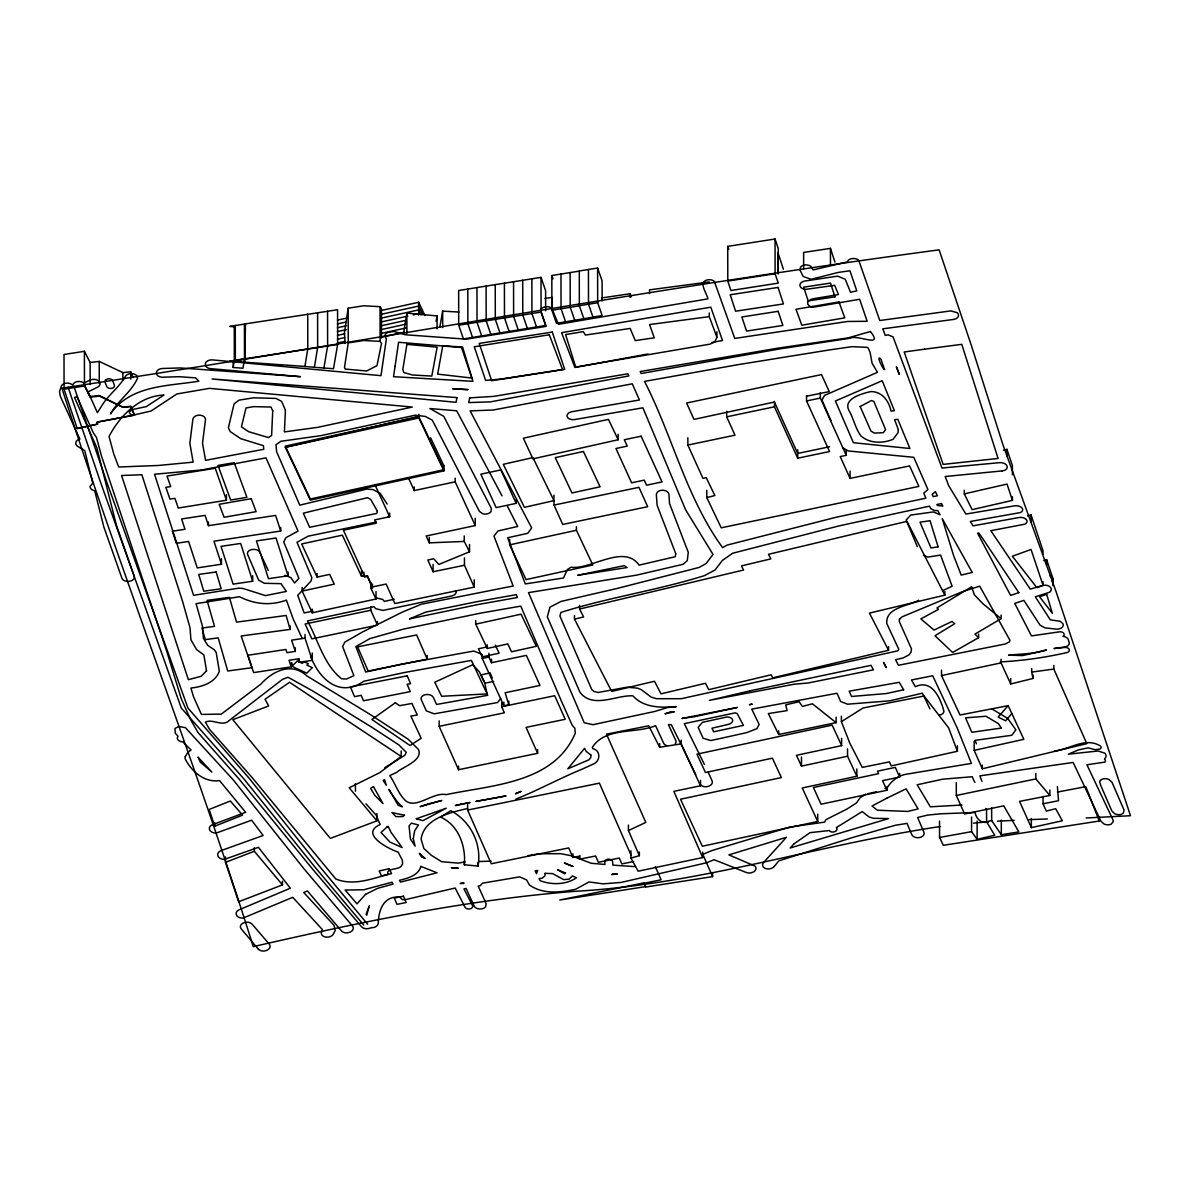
<?xml version="1.0" encoding="UTF-8"?>
<svg xmlns="http://www.w3.org/2000/svg" width="1190" height="1190" viewBox="0 0 1190 1190"><rect width="100%" height="100%" fill="white"/><g stroke="black" fill="none" stroke-linecap="round" stroke-linejoin="round"><path stroke-width="1.5" d="M464.368 864.818C465.989 846.283 458.7 825.072 440.583 817.114L450.757 810.658C470.704 821.383 481.89 843.71 478.068 866.023L464.368 864.818L464.353 861.158M381.514 338.005L381.469 308.775L380.056 306.693L363.709 305.771L348.179 308.195L344.446 332.635L345.115 343.493M348.179 308.195L348.239 342.899L344.505 367.338L345.159 369.064L366.594 370.983L376.992 365.642L381.529 343.479L380.116 341.396L380.056 306.693M244.426 324.245L244.486 358.949L242.998 368.216L233.21 367.502L233.195 362.028M244.917 362.162L245.438 323.873L337.573 309.742L337.633 344.46L333.512 368.721L314.413 367.323L317.656 347.421M233.21 367.502L234.341 360.54L234.281 325.822M235.337 360.198L235.129 361.507L229.789 361.12L337.633 344.46M235.07 326.744L235.129 361.507L304.893 366.446L307.793 348.878M403.633 332.932L406.876 313.089L437.087 315.93L437.117 328.782M323.918 368.007L327.622 345.948L327.562 311.245M439.824 327.042L442.68 311.14L458.879 312.048M436.09 321.345L437.087 315.93M388.297 517.025L389.204 514.006M355.349 783.66L355.498 791.201M716.93 337.276L714.729 342.051L709.88 344.163L575.737 367.115L565.607 334.568L583.293 331.638L585.45 335.059L630.179 328.44L635.267 340.608L654.262 337.811L649.576 324.558L709.27 316.629L716.93 337.276L716.93 331.787M774.348 866.424L778.706 860.905L851.891 837.73L895.252 825.295L907.033 823.376L911.733 834.517A6.322 4.299 0.5 0 0 919.483 837.582A6.322 4.299 0.5 0 0 923.931 832.331L917.639 817.515L927.62 815.076L941.409 813.767L975.086 812.517C976.142 818.75 981.973 824.596 988.414 821.665M500.722 698.575L497.584 702.531L434.186 713.836L426.332 710.861L421.349 699.884A6.322 4.269 1.7 0 1 425.529 694.618A6.322 4.269 1.7 0 1 433.428 697.563L436.552 704.465L487.766 695.302L471.389 660.405L404.228 672.558L363.738 681.26C339.76 698.054 319.545 679.401 310.724 656.597L310.545 656.27M1011.857 713.479L1005.669 720.798L998.157 717.079L1008.317 705.447M291.907 666.311L297.262 661.015L302.29 663.336L304.015 661.64L308.344 663.663L306.856 665.136L312.36 667.664L306.782 673.168L291.907 666.311L291.907 662.652M401.194 756.438L379.788 772.652L349.205 787.78L376.918 820.847L330.329 838.385L232.824 719.697L268.672 705.953L265.013 699.259L289.542 682.287L401.194 756.438L401.179 750.949M841.404 721.646L863.122 707.976L924.08 696.016L948.594 727.819L957.414 751.277L891.265 765.899L889.421 761.868L862.259 767.401L849.824 743.2L841.404 721.646L841.389 716.157M1001.117 618.666L974.937 634.106L978.611 637.676L952.655 652.447L934.983 635.743L954.678 623.739L951.985 621.448L934.031 630.075L920.852 618.889L938.538 609.31L936.932 607.941L971.68 586.73L974.387 594.866L983.223 604.014L1001.117 618.666L1001.117 615.022M630.938 858.079L639.357 855.67L628.439 830.575L645.813 822.394L606.469 734.171L648.729 725.796L659.677 747.246L681.156 743.869L700.523 785.787L673.852 791.35L702.71 857.544L638.152 871.199L630.938 858.079L630.923 850.761M384.772 767.699L404.838 755.293L406.266 752.348L398.843 744.895L371.89 727.283L312.33 690.75L288.01 677.244L282.432 679.401L229.105 720.575C222.351 727.254 213.084 718.433 205.364 722.122L209.485 729.277L252.057 777.472L335.833 879.023C353.252 886.059 371.042 879.038 387.999 874.471C385.501 867.689 398.561 870.158 401.134 866.216L402.607 863.925L402.369 860.251L398.129 852.114C389.175 849.154 359.008 834.071 380.131 824.521L376.159 815.18L365.97 803.815M865.621 794.191L859.983 797.88L856.428 802.997L846.774 809.155L825.979 819.627L824.521 822.141L789.625 827.095L711.918 850.553L702.457 854.539M469.514 544.485L469.529 551.788L438.812 564.447L433.725 558.779L427.85 559.999L433.086 571.75L464.457 565.25L474.23 587.116L394.872 603.553L386.17 584.052L372.425 586.893L367.398 575.633L364.512 576.228L343.404 530.205L376.174 523.228L374.657 519.926L389.666 516.728L389.666 513.083M918.62 600.236C908.312 606.216 885.628 607.287 886.758 623.441L898.807 649.338L897.959 650.796L681.305 698.709L656.463 698.694L651.183 697.117L641.142 689.56L637.468 688.132L626.952 687.21L598.198 692.461L594.107 691.539L591.728 689.486L559.895 616.004L560.951 612.419C607.703 597.559 657.401 590.359 704.48 575.633L715.13 569.951L722.345 560.46L732.653 553.246L839.143 525.876L929.539 506.152L930.699 508.666L934.76 510.584L937.72 510.54L940.085 514.794L933.406 511.923L910.662 515.077L906.155 520.06L917.326 546.612M942.569 590.656L952.134 586.254L940.576 555.076L927.932 557.098L923.425 555.313M214.736 826.202L242.552 815.135L230.354 801.019L209.128 809.453L214.736 826.202L214.721 822.721M884.943 788.539L887.264 787.616C891.459 780.923 898.034 775.731 905.902 774.288L971.412 763.4L957.177 727.938L932.722 675.771L911.481 679.966L915.363 686.689C931.755 679.029 940.055 697.459 943.64 710.207A6.322 3.987 1 0 1 939.297 715.116M282.461 881.24L282.461 884.899L238.669 901.752L225.505 862.348L254.333 851.252L254.333 847.607M1027.595 516.014L1031.001 514.794L1043.005 550.702L1043.02 554.347M1043.065 585.406L1036.862 587.637L1012.348 556.221L1031.061 549.497L1043.065 585.406L1043.065 581.746M1043.764 560.594L1046.59 559.583L1052.867 578.37L1052.882 585.673M1052.287 582.237L1052.867 578.37M846.224 449.85L846.239 455.324L840.214 456.588L850.062 478.395L909.606 465.915L918.873 486.398L721.229 527.824L706.786 497.584L714.863 495.531L706.22 477.666L702.933 478.35L687.865 445.06L687.85 437.756M1001.058 659.23L1001.058 662.889L1010.697 683.967L1032.98 678.464L1032.965 674.804M515.954 799.085C538.52 790.056 560.059 778.141 582.713 768.904L594.167 763.683C600.474 760.484 600.697 750.444 592.798 748.614L592.322 747.424C605.323 726.822 635.743 734.037 655.571 725.647L663.663 743.259A6.337 4.001 -2.7 0 0 666.683 745.58M574.487 615.468L574.487 619.127L583.621 616.941L579.545 609.042L579.545 605.383M974.164 741.236L974.179 750.369L982.3 768.785L1086.797 743.661L1053.834 669.063L1053.834 665.418M579.545 609.042L743.572 570.025L741.444 565.89L770.837 558.884L768.472 554.302L906.929 521.354L944.86 595.134L869.444 613.088L888.558 650.276L772.697 677.839L771.135 674.804L708.749 689.65L705.491 683.283L661 693.844L654.515 681.245L611.66 691.435L574.487 619.127M986.555 808.977L986.584 821.769L991.672 820.564L1001.326 834.696L1018.848 831.914L1003.735 805.838L964.614 813.975L956.314 795.47L956.284 782.678M971.561 817.024L971.59 831.632L977.139 839.352L994.706 835.216L986.584 821.769M443.915 465.349L443.93 470.853L310.337 500.127L285.303 447.291L418.85 416.292M1003.393 450.192L1006.948 449.374L1012.407 465.677L1012.422 474.81M964.287 493.895L1007.008 484.077L1012.467 500.38L972.111 509.647L964.287 493.895L964.287 490.25M553.945 500.633L524.388 507.342L503.311 464.308L532.897 457.6L553.945 500.633L553.945 495.159M618.175 439.735L532.897 458.864L523.362 438.203L608.432 419.371L618.175 439.735L618.16 434.246M487.29 646.854L478.395 648.833L482.262 656.895L499.146 653.191L495.323 645.099M482.248 654.812L482.262 658.472L488.852 656.999L488.852 653.355M974.179 750.369L1023.831 739.302L1008.183 705.67L960.018 714.997L941.528 675.563L941.528 670.089M867.421 793.789L876.42 791.796M1049.863 789.996L1049.863 795.47L1019.533 801.391L1031.358 827.63L1062.313 820.773L1055.679 808.694L1046.278 811.119L1043.05 803.771L1043.035 796.467M337.439 320.11L346.454 318.132M380.755 310.59L418.657 302.275L424.919 315.499M337.439 323.933L346.469 321.94M380.755 314.413L418.657 306.098L422.569 314.353M337.454 327.741L346.469 325.762M380.77 318.236L418.672 309.906L421.022 314.874M337.454 331.564L346.483 329.585M380.77 322.044L407.843 316.109M413.257 314.919L418.672 313.729M337.469 335.387L344.683 333.795M380.77 325.867L406.043 320.318M337.469 339.195L344.683 337.618M380.785 329.69L406.058 324.141M337.469 343.017L344.698 341.426M380.785 333.498L406.058 327.949M380.8 337.32L404.258 332.174M285.303 447.291L418.85 417.958L443.93 470.853M302.111 587.429L302.126 591.073L334.241 584.141L329.69 574.383L317.105 577.105L301.665 543.949L342.348 535.173L361.537 576.317L363.932 575.796L363.917 572.137M394.232 599.225L384.34 601.411L382.689 599.462L375.519 597.678M475.732 624.17L521.071 614.174L536.318 646.289L511.522 651.778L507.803 643.924L487.29 648.476L475.732 624.17L475.717 620.511M509.647 544.856L576.421 530.264L592.828 564.997L526.054 579.604L509.647 544.856L509.632 539.382M302.126 591.073L312.256 612.79L376.04 599.001L376.025 591.698M467.566 808.471C450.073 812.651 423.967 818.333 421.111 839.158L423.878 848.53L431.345 855.342L441.594 861.694L458.254 863.122L464.903 861.977M376.427 522.023L308.18 536.184L297.009 542.298L311.825 577.641L311.096 580.928L297.753 595.342L304.164 612.954L312.925 611.125M841.642 745.624L796.467 755.323L801.48 766.122L847.548 756.23L856.845 776.252L802.239 787.973L817.738 821.457L702.308 846.239L680.516 799.234L781.384 777.576L772.384 758.179L705.462 772.533L696.953 754.148L832.167 725.127L841.642 745.624L841.627 738.321M408.378 477.785L414.254 490.563L455.175 481.831L475.256 525.563L426.198 536.006L429.337 542.848L464.249 541.435L469.529 551.788M941.528 675.563L1001.058 662.889M77.201 428.46L97.55 424.146L97.178 422.093L134.47 415.072L130.766 406.34L122.927 407.144L99.291 396.136L90.187 397.222L84.46 386.006L84.401 351.303L64.007 354.486L64.067 389.19L77.201 428.46L97.55 424.131L97.178 422.138L134.47 415.072L130.766 406.519L122.927 407.292L99.291 395.526L90.187 396.493L84.445 384.935M516.163 503.355L496.141 507.609L480.834 474.185L500.856 469.931L516.163 503.355L516.163 499.696M501.689 703.067L501.689 706.726L554.689 695.719L565.235 719.281L526.054 727.402L537.642 753.285L458.552 769.707L439.14 726.346L439.14 720.872M899.7 777.025L882.534 780.67L886.907 790.249L821.055 804.202L813.41 787.497L878.622 773.664L877.476 771.165L895.282 767.401L899.7 777.025L899.685 773.381M806.537 396.196L829.266 391.614L821.516 374.582L686.585 403.023L694.008 419.386L774.437 402.027L797.702 453.435L829.534 446.771M726.688 411.338L726.688 416.827L774.452 406.802L797.716 458.195L829.549 451.531L806.552 400.956L806.537 395.482M806.552 400.956L820.341 398.07L846.239 455.324M687.865 445.06L734.989 435.183L726.688 416.827M554.005 505.081L638.956 487.335L647.687 506.702L562.736 524.448L554.005 505.081L554.005 501.436M377.483 625.137L370.789 610.262L305.116 623.991L311.839 638.866L377.483 625.137L377.468 621.478M488.852 656.999L491.5 662.711L526.367 655.378L539.977 685.425L505.125 692.759L508.814 704.792L503.861 705.819L482.262 658.472M370.849 582.624L370.849 588.098L372.44 587.771L372.425 584.111M439.14 726.346L504.396 712.81L501.689 706.726M956.314 795.47L1035.836 778.929L1049.863 795.47M836.109 722.657L812.413 703.796L802.372 706.429L799.144 701.698L785.698 704.867L787.111 710.594L768.323 713.598L778.721 734.528L836.109 722.657L836.109 717.168M467.625 804.589L467.625 810.063L599.403 783.154L630.938 855.03M427.195 659.141L368.171 671.086L357.625 646.884L416.649 634.939L427.195 659.141L427.195 655.482M467.625 810.063L491.277 863.747L568.716 847.92L572.911 857.44L578.623 856.279L579.872 859.165L595.595 855.967L598.347 862.289L619.276 858.064L621.805 863.91L633.764 861.515M1000.255 661.893C1022.522 660.762 1044.374 657.668 1066.493 652.67A3.942 2.663 2.9 0 0 1069.215 649.457A3.942 2.663 2.9 0 0 1064.351 647.494L1053.983 648.535L1063.399 647.196A6.322 4.269 2.6 0 0 1068.709 641.187L1068.322 639.551A6.322 4.284 1.9 0 0 1063.012 636.338L1063.637 635.847A3.942 2.678 2 0 0 1063.31 632.887A3.942 2.678 2 0 0 1059.145 631.875L1031.462 635.906L1014.758 603.419L1023.891 600.385L1040.134 625.271L1044.939 627.814L1056.021 629.108A6.322 4.284 1.4 0 0 1063.131 623.962L1060.29 621.299L1050.309 619.841L1035.315 596.8L1049.55 592.233A6.322 4.18 0.2 0 0 1050.116 586.953A6.322 4.18 0.2 0 0 1042.38 585.539L1030.243 589.095L990.839 530.681L1024.828 524.195A6.381 3.823 1.3 0 0 1025.542 518.825M1043.05 803.771L1058.55 800.706L1057.389 786.575M1057.404 792.064L1085.845 786.65L1099.263 821.011L943.343 845.317L939.55 837.477L939.52 821.041M493.686 681.394L484.717 683.239L479.406 671.948L472.876 664.66L434.752 682.242L441.654 696.269L487.112 693.919L484.717 682.941M648 353.966L574.874 367.457L561.591 332.679L710.802 307.169L722.494 340.519L711.828 342.423M939.55 837.477L971.59 831.632M527.75 855.684L538.624 853.87M593.007 317.046L602.155 315.558L597.678 302.736L597.603 268.033L579.292 270.993L579.352 305.83L551.892 310.233L551.833 275.53L579.292 271.112M551.892 310.233L556.489 323.353L593.007 317.165L588.5 304.164L588.44 269.461M226.427 500.231L178.262 508.041L174.9 498.327L169.947 499.116L165.871 487.379L170.691 486.591L167.017 476.074L215.271 468.25L226.427 500.231L226.412 494.743M518.26 329.928L545.674 325.465L541.078 312.078L541.019 277.374L476.967 287.549L477.026 322.312L481.697 335.937M775.047 238.997L775.107 273.715L778.26 283.131L730.943 290.509L727.789 281.078L727.73 246.375L775.047 238.997L778.2 248.427L778.245 273.998M476.967 287.593L458.656 290.509L458.715 325.212L463.416 338.912L518.26 329.957L513.619 316.436L513.559 281.733M245.438 323.918L229.73 326.417L235.07 326.804L235.278 325.495L235.337 360.258M727.789 281.078L775.107 273.715M597.678 302.736L579.352 305.711L583.888 318.771M541.078 312.078L458.715 325.212M234.341 360.54L244.486 358.949M348.239 342.899L363.768 340.474L380.116 341.396M64.067 389.19L84.46 386.006M712.602 872.969L712.602 876.614L645.724 887.041L644.058 883.263L661.119 879.782L655.303 866.558M544.916 298.497L552.22 297.366L552.249 310.159M208.488 525.668L275.619 515.434L280.706 531.023L213.947 541.212L221.474 564.209L197.257 567.913L188.585 541.45L176.328 543.324L172.371 531.216L184.986 529.282L181.609 518.959L205.111 515.374L208.488 525.668L208.473 522.008M291.238 666.846L289.066 660.286L298.021 658.903L299.151 662.324L312.271 660.316L305.012 638.138L291.624 640.175L295.313 651.391L286.969 652.67L285.912 649.457L247.937 655.259L253.634 672.603L291.238 666.846L291.223 663.187M834.934 262.127L830.442 248.368L803.622 252.444L803.652 268.895M940.457 826.5C818.512 844.632 700.181 884.244 576.436 891.221C467.164 899.581 359.886 922.235 253.262 946.63C194.342 758.818 121.93 575.618 61.895 388.148C354.546 343.761 645.664 288.917 939.118 249.855L971.025 344.446L1002.932 444.703L1056.066 591.609L1130.5 815.715L1086.173 817.976M252.682 581.226L233.106 584.141L221.042 546.374L240.663 543.443L252.682 581.226L252.682 575.737M601.5 297.976L630.12 293.737L631.399 296.771M288.069 575.796L268.479 578.697L256.415 540.929L276.035 537.999L288.069 575.796L288.054 572.137M1054.31 751.039C1069.557 749.432 1085.637 736.67 1100.542 746.071A3.927 2.663 10 0 1 1100.14 749.016L1095.231 749.7L1088.136 747.856L1078.259 749.968L1068.397 754.177L1098.028 751.009L1104.707 753.091A6.277 4.195 10 0 1 1105.272 757.866L1104.528 759.116A3.927 2.618 10 0 1 1104.945 762.091L1086.931 764.783L1112.977 819.895L1113.305 821.531L1111.163 824.164A6.426 4.18 10.3 0 1 1104.216 824.09L1101.018 821.383L1073.142 762.448L979.861 775.865L982.003 781.473M1032.98 678.464L1031.685 672.097L1053.834 669.063M290.122 629.406L241.183 635.995L251.923 667.694L227.721 670.981L218.187 637.87L205.275 639.61L201.943 628.052L214.527 626.356L207.045 600.385L229.417 597.38L236.542 622.147L286.121 615.483L290.122 629.406L290.122 625.747M709.21 281.926L649.517 289.854L649.517 293.514M84.401 351.303L90.128 362.504L99.231 361.433L122.867 372.589L130.707 371.816L133.221 377.587M1002.248 470.898L945.187 476.506L948.698 485.684L965.864 514.065L1014.49 505.869A6.292 3.763 2.1 0 1 1021.213 507.223L1022.403 508.546A6.381 3.823 1.8 0 1 1020.41 512.563L970.386 521.473L973.063 525.846L1018.789 517.561A6.292 3.763 1.7 0 1 1025.542 518.825M973.494 823.138L988.265 821.784M479.079 861.515L491.128 861.144M997.503 821.174L1014.133 820.356M1028.904 819.642L1047.379 818.973M962.026 805.035L930.342 806.805L917.163 784.775L942.733 779.182L972.215 776.728L974.283 781.443A3.942 2.499 4.1 0 0 974.982 782.351M540.007 853.751L560.683 853.691L571.14 855.699L591.296 863.286L604.966 864.446L604.743 861.768A3.957 2.663 4.5 0 1 605.755 859.894M635.505 866.677L612.895 865.13L612.627 861.828A3.957 2.663 4.5 0 0 606.974 859.329M304.893 366.535L314.398 367.249M284.946 575.231L290.776 577.552L294.599 582.996L298.913 578.34L283.741 542.03L285.853 537.731L298.05 531.082L265.98 457.853L201.75 469.946L154.536 474.245L193.583 595.312L238.714 588.158L242.924 588.455L265.415 595.61L286.403 591.415L280.989 583.665L264.358 583.293L258.647 580.095L247.684 554.659A6.322 4.091 -0.2 0 1 251.878 549.542A6.322 4.091 -0.2 0 1 259.777 552.234L268.271 570.456M842.55 447.619L848.217 450.951L913.801 457.317L927.917 489.507L923.812 493.121L925.85 498.194L836.287 517.219L727.075 545.109L722.568 547.683L721.705 546.374C685.961 496.587 672.231 435.525 644.549 381.41L736.461 364.928L828.448 350.083L852.07 346.662L867.822 347.406L869.994 351.972L872.106 363.292L877.461 372.336L824.462 395.437L821.993 400.108L830.888 420.487M992.043 709.017L1007.692 718.418L1015.843 729.827L1011.812 735.286L975.041 740.359L976.395 743.795M258.349 949.174L241.213 928.855A6.322 4.358 0.1 0 1 243.548 922.89L245.884 922.324A6.322 4.403 -4.5 0 1 252.176 924.228L269.297 944.176A6.337 4.373 -6.1 0 1 266.976 950.289A6.337 4.373 -6.1 0 1 258.364 949.159M254.333 851.252L282.461 884.899M985.558 808.486L986.733 809.884M363.724 925.076L314.651 866.736L243.667 778.647L181.297 708.035L100.971 483.467L68.083 387.256M367.665 924.273L319.113 865.904L248.874 777.918L187.96 708.095L106.921 482.5L73.914 386.423M1050.145 575.841L1052.272 578.578M387.152 504.069L380.116 493.24L372.946 489.581L367.041 489.045L299.791 505.155L276.601 451.709L276.021 444.644L280.885 441.282L320.988 435.629L415.265 415.176L425.351 416.455L432.282 420.174L479.377 511.313L482.545 513.663A6.322 4.284 -1 0 0 491.024 511.655L491.366 508.487L443.721 416.292L429.917 408.557L456.677 410.803L502.016 495.858M507.163 505.631L517.695 526.441L497.941 530.963L493.954 536.095L513.173 585.986L421.379 604.222L402.518 612.017L362.712 631.89L344.773 642.139L342.616 646.527L353.891 675.652L346.454 679.029L341.56 678.776C323.769 664.674 318.161 640.175 307.481 620.942L374.002 606.692L375.728 608.7L383.046 610.411L451.664 595.982A6.322 4.314 -0.2 0 0 455.948 590.642M681.915 746.085L671.264 724.621L668.408 724.621L675.801 740.567A6.307 3.987 -5.9 0 1 675.265 743.661M704.406 764.456L684.295 723.654L735.361 712.825L737.205 713.613L743.438 725.379L713.658 731.805L711.992 728.206L728.176 724.413A6.292 3.793 -5.1 0 0 732.653 720.887A6.381 3.853 -4.6 0 0 727.016 716.945L702.427 722.33L698.143 727.373L703.171 738.261L710.861 740.552L746.502 732.683L756.87 728.667L759.146 724.457L751.753 709.136L837.031 693.249L840.631 701.49L847.592 704.197L889.852 700.821L922.428 693.175L929.94 708.913M682.644 747.588L695.823 774.794M370.849 588.098L376.04 599.001M430.602 437.786L443.915 465.885M482.976 657.207L481.534 654.098L473.754 651.049L401.387 664.228L365.672 672.038L355.855 646.601L369.882 638.614L403.648 629.064L480.924 613.073L520.789 606.127L561.844 702.145L572.256 725.379L574.815 728.206L575.32 733.085C554.124 783.511 491.916 784.924 446.235 794.637C432.744 791.558 415.072 810.821 404.526 799.68C397.802 792.57 395.021 783.065 389.785 775.568L396.716 772.384C401.863 767.252 423.417 760.618 418.464 749.432L408.111 739.183L369.718 714.178L307.109 676.098C291.624 661.729 272.926 670.788 260.833 684.161L221.28 714.134L201.408 714.416L193.613 696.968L190.906 688.043C202.032 686.883 215.048 682.852 219.347 671.324L216.163 652.388L214.349 649.814L207.729 645.352L203.46 638.45L202.553 626.565L196.082 603.687L239.458 596.726C254.571 604.267 270.517 605.978 286.374 600.102L293.38 619.425L301.948 637.81M375.118 485.089L389.666 516.728M708.169 772.221L712.111 780.878A6.322 4.343 -4.9 0 1 707.931 786.486A6.322 4.343 -4.9 0 1 700.047 783.987M363.932 575.796L364.512 577.105L367.398 576.51L372.44 587.771M703.245 855.342L712.602 876.614M492.273 677.988L490.161 672.886L481.013 674.923L484.032 681.111M597.603 268.033L602.095 280.84L602.125 300.936M570.218 307.243L574.755 320.318M551.833 275.53L552.978 278.817M561.04 308.745L565.607 321.88M541.019 277.374L545.615 290.747L545.645 310.843M536.541 326.982L531.93 313.505L531.87 278.787M527.393 328.47L522.767 314.993L522.707 280.275M509.112 331.445L504.471 317.894L504.411 283.19M495.308 319.351L499.964 332.932M490.83 334.42L486.174 320.794L486.1 286.091M472.564 337.454L467.863 323.739L467.804 289.021M727.73 246.375L728.771 249.513M783.377 269.208L777.992 252.741L778.037 272.837M1099.248 817.366L1099.263 821.011M1046.59 559.583L1046.59 565.072M1035.821 773.441L1035.836 778.929M1031.67 668.453L1031.685 672.097M1031.001 514.794L1031.016 522.098M1031.343 818.497L1031.358 827.63M1012.452 496.736L1012.467 500.38M1010.682 678.493L1010.697 683.967M1006.948 449.374L1006.963 456.677M1001.296 820.089L1001.326 834.696M991.657 807.772L991.672 820.564M982.3 765.125L982.3 768.785M978.611 634.032L978.611 637.676M977.109 821.085L977.139 839.352M957.4 745.788L957.414 751.277M944.86 591.475L944.86 595.134M888.558 646.616L888.558 650.276M886.892 786.59L886.907 790.249M856.83 768.948L856.845 776.252M850.062 471.091L850.062 478.395M847.533 748.927L847.548 756.23M830.442 248.368L830.471 264.805M820.327 392.596L820.341 398.07M817.723 814.153L817.738 821.457M801.465 756.989L801.48 766.122M797.702 449.775L797.716 458.195M778.706 730.883L778.721 734.528M774.437 401.313L774.452 406.802M709.27 312.97L709.27 316.629M706.786 490.28L706.786 497.584M702.695 852.07L702.71 857.544M700.508 780.298L700.523 785.787M681.156 740.21L681.156 743.869M659.677 743.586L659.677 747.246M639.357 852.01L639.357 855.67M630.12 293.737L630.135 297.381M628.424 825.087L628.439 830.575M579.872 855.506L579.872 859.165M576.421 526.605L576.421 530.264M572.896 853.78L572.911 857.44M570.144 272.54L570.218 307.317M560.981 274.042L561.04 308.82M537.627 749.626L537.642 753.285M508.814 701.148L508.814 704.792M503.861 702.174L503.861 705.819M495.248 284.633L495.308 319.366M491.5 659.067L491.5 662.711M487.29 644.816L487.29 648.476M478.068 862.363L478.068 866.023M475.241 518.26L475.256 525.563M474.23 579.798L474.23 587.116M464.457 557.932L464.457 565.25M464.234 535.946L464.249 541.435M458.552 766.062L458.552 769.707M455.175 478.172L455.175 481.831M442.68 311.14L442.695 327.577M433.086 564.447L433.086 571.75M429.322 537.359L429.337 542.848M418.657 302.275L418.672 315.142M418.85 414.284L418.85 417.958M414.239 486.903L414.254 490.563M406.876 313.089L406.906 333.304M376.903 813.543L376.918 820.847M370.774 606.617L370.789 610.262M361.522 570.843L361.537 576.317M317.596 312.717L317.656 347.495M317.09 573.446L317.105 577.105M312.241 609.131L312.256 612.79M312.256 653.013L312.271 660.316M307.719 314.175L307.793 348.968M304.997 634.478L305.012 638.138M299.136 658.665L299.151 662.324M295.313 647.747L295.313 651.391M280.706 527.363L280.706 531.023M225.49 856.874L225.505 862.348M221.459 558.735L221.474 564.209M130.707 371.816L130.721 379.119M122.867 372.589L122.882 379.893M99.231 361.433L99.276 383.344M90.128 362.504L90.157 384.43M774.333 866.409A6.337 4.388 -7.1 0 1 765.72 868.596A6.337 4.388 -7.1 0 1 763.4 862.735L786.426 837.299L728.905 854.881L755.025 866.097A6.322 4.358 -5.2 0 1 753.984 871.63A6.322 4.358 -5.2 0 1 745.981 872.374L714.089 859.716L706.667 862.75L621.12 882.43L603.181 883.858L589.02 881.968L575.663 889.257C560.341 892.47 542.952 894.702 529.371 884.914L526.59 879.96L519.703 876.852L482.471 883.203L480.165 885.717L478.202 886.059L486.13 903.567L485.639 906.795A6.322 4.284 1 0 1 479.451 908.967A6.322 4.284 1 0 1 474.037 905.873L466.123 888.454L463.951 888.885L472.519 905.516A3.942 2.678 1 0 1 470.05 908.892A3.942 2.678 1 0 1 465.037 907.167L455.16 888.023L405.255 899.655L402.265 899.61L399.662 896.977C383.463 896.011 378.613 909.874 378.256 923.395A6.337 4.373 -5 0 1 371.533 927.769L370.135 928.066A6.337 4.373 -5 0 1 361.552 926.757L311.155 867.391L239.25 779.242L198.09 732.624L190.861 720.114L181.267 698.753L167.255 652.908L101.477 455.963L96.464 437.37L93.192 432.58L76.948 396.553L74.509 397.475L96.806 447.648L116.382 525.102L134.247 576.302A6.322 4.165 -1.1 0 1 129.457 581.315L126.988 581.375A6.322 4.165 -0.6 0 1 121.915 578.206L103.857 527.036L94.679 490.637L93.445 490.399A6.322 4.21 -0.5 0 1 90.128 486.294L92.805 483.244L84.743 450.623L77.945 446.548A6.322 4.418 0.4 0 1 77.231 440.315L79.879 439.125L60.363 396.359L59.5 391.57L61.642 385.441A6.322 4.284 1.3 0 1 72.04 384.563L72.798 385.01A6.322 4.284 1.3 0 1 82.288 382.064L83.895 383.076L90.024 380.101A6.322 4.284 1.3 0 1 99.9 382.659A6.322 4.388 1.6 0 1 97.491 387.211L88.015 391.897L97.387 412.677L101.314 406.519C108.022 394.961 119.104 387.687 125.575 376.04A6.322 4.299 -0.3 0 1 131.644 373.615A6.322 4.299 -0.3 0 1 137.222 376.486L137.549 378.182C131.257 392.298 117.87 400.584 110.492 413.941C130.692 384.861 167.82 386.274 198.819 381.202L195.562 377.87L179.199 376.709L162.792 377.215A6.322 4.403 -1.8 0 1 156.872 374.671L156.351 373.02A6.322 4.329 -2.1 0 1 162.539 368.483L180.3 367.933L300.49 376.68L210.675 368.647A6.322 4.403 -1.5 0 1 205.439 365.464L205.29 363.768A6.322 4.403 -1.5 0 1 212.43 359.886L380.978 375.683L386.378 338.942L384.861 335.61A6.322 4.314 -0.7 0 1 389.487 331.98L394.128 331.519L405.433 334.777L466.331 339.165L546.121 326.372L540.558 310.412A6.322 4.314 -0.7 0 1 545.228 306.812A6.322 4.314 -0.7 0 1 551.863 308.344L558.422 324.305L707.916 298.868C706.994 293.38 697.623 281.807 707.782 279.799A6.322 4.299 -0.4 0 1 714.357 281.45L734.78 338.436L847.622 321.464L867.153 321.285L859.641 299.255L813.127 307.243A6.322 4.254 0.7 0 1 808.412 300.906L812.22 298.928L838.459 294.555L834.696 285.332L805.303 289.423A6.322 4.269 0.5 0 1 799.918 285.377A6.322 4.269 0.5 0 1 804.708 281.063L837.626 276.139L845.242 279.263L850.523 292.234L856.785 290.896L849.943 270.77L838.281 272.421L811.104 279.293L803.131 276.452L800.156 270.368L800.498 267.11A6.322 4.269 2 0 1 810.925 266.426L813.142 269.937L847.399 261.889A6.322 4.269 2.5 0 1 852.218 258.557A6.322 4.269 2.5 0 1 858.778 260.387L879.767 320.512L950.81 310.917L957.37 312.732A6.322 4.358 3 0 1 953.636 319.426L882.772 328.827L885.256 335.387L888.142 334.881L893.065 336.874L941.974 468.042L999.585 462.657A6.322 4.135 4.6 0 1 1007.097 466.183A6.322 4.135 4.6 0 1 1002.248 470.883M590.85 754.966L590.805 757.614L588.871 759.83L567.838 768.814L584.558 748.332L586.179 751.411L590.85 754.966M272.733 410.862L271.618 435.451L268.524 437.593L248.665 431.687L241.436 426.823L246.018 407.947L253.753 406.623L270.978 407.039L272.733 410.862M285.407 410.297L284.41 431.925L317.671 427.344L412.29 407.054L209.425 388.356L176.864 393.979L150.996 411.056L134.411 414.864A3.942 2.737 -0.5 0 1 129.353 411.978L132.15 409.613L146.281 406.623L163.967 395.035C139.29 396.002 119.788 415.846 109.049 436.447L113.764 453.97L118.688 467.015L158.553 465.454L193.137 462.137L189.864 443.201L192.869 419.252A6.322 4.388 -1.6 0 1 199.712 415.161A6.322 4.388 -1.6 0 1 205.468 419.832L202.508 443.29L205.572 460.322L263.734 449.285L263.436 445.7L240.797 438.694L230.176 431.554L228.406 427.716L234.073 403.946L238.922 400.167L253.515 397.817L275.976 398.427L281.673 401.432L285.407 410.297M185.268 756.632L185.09 758.699C191.337 771.284 204.516 782.961 219.525 780.566L245.661 812.309L212.534 824.685A6.322 4.463 0.5 0 0 209.663 829.951A6.322 4.463 0.5 0 0 216.431 833L251.64 820.193L263.139 835.499L221.057 850.612A6.337 4.611 1.2 0 0 217.934 855.982A6.337 4.611 1.2 0 0 224.553 859.344L258.409 847.31L290.345 888.216L239.368 909.681A6.322 4.552 0.9 0 0 236.155 914.143L236.914 915.839A6.322 4.358 0.1 0 0 243.147 918.07L292.725 897.305L322.386 929.568L321.36 932.663A6.337 4.388 -6.9 0 0 325.673 937.08A6.337 4.388 -6.9 0 0 333.111 934.567L335.178 930.506L334.018 925.299L303.703 892.485L307.392 890.938L341.5 930.952A6.337 4.388 -6.9 0 0 347.733 932.796L350.083 932.157A6.322 4.358 -5 0 0 352.552 926.118L303.926 868.73L233.359 780.03L185.357 727.611L178.56 726.51L174.945 728.563L175.272 733.174L178.054 736.223A6.352 3.897 -1.6 0 0 182.844 741.905L191.084 749.998L187.841 752.392L185.268 756.632M537.582 870.545L536.482 873.668L535.143 870.768L537.582 870.545M545.184 873.326L544.812 876.048L542.075 878.175L539.055 878.681L540.186 880.689C551.669 885.107 566.143 884.869 576.525 877.759L572.39 875.974L569.132 879.142L563.584 879.618L552.71 873.624L545.184 873.326M899.521 619.097L899.209 621.359L911.495 648.907L911.019 652.239L908.996 654.887L903.225 657.906L895.594 659.721L898.465 665.284L1005.386 643.969L1009.313 641.901L1009.968 640.309L979.697 586.164L962.398 591.683L902.065 616.851L899.521 619.097M898.405 429.739L897.959 432.803L893.14 439.244C883.025 443.617 869.28 443.691 860.772 435.704C855.312 428.296 853.602 418.404 848.931 410.461C842.788 398.561 862.586 393.444 870.887 391.57C882.043 391.525 888.87 400.866 891.057 411.086L894.404 410.699L882.192 380.711L835.41 401L853.394 442.71L909.889 448.496L897.825 419.326L894.582 419.668L898.405 429.739M395.095 366.074L393.518 376.709L472.951 381.336L461.527 347.525L398.576 342.274L395.095 366.074M406.921 344.327L402.8 369.584L403.841 372.574L412.454 374.984L431.791 376.085L437.147 347.168L406.921 344.327M675.756 553.752L675.236 556.712L639.119 565.131C624.051 543.473 590.627 569.995 571.051 567.213L567.199 569.668L563.539 577.998L525.296 583.933L507.669 537.761L527.824 533.284L531.677 527.899L470.124 410.877L493.002 410.044L632.292 383.82L639.432 399.989L571.973 411.68A6.322 4.061 -2.7 0 0 567.184 416.664A6.322 4.061 -2.7 0 0 574.725 419.549L642.912 407.813L685.604 509.781L713.003 554.376L706.176 563.524L699.051 567.466L616.777 588.544L561.07 601.411L549.959 607.153L547.326 616.866L579.961 692.297C592.962 709.27 616.524 694.707 632.946 695.882C644.043 708.139 661.343 707.738 676.381 706.637L667.412 707.529L654.708 711.471L592.932 724.695L584.201 722.717L528.494 592.62L636.471 575.157L683.12 564.298L687.299 560.639L688.266 552.264L669.509 503.563L668.988 494.623A6.322 4.507 1.4 0 0 662.413 490.221A6.322 4.507 1.4 0 0 656.359 494.847L657.133 505.348L675.756 553.722M413.257 838.727L415.117 846.135L410.446 838.995L409.048 825.979L411.413 823.138L418.523 824.997L414.67 830.68L413.257 838.727M442.74 345.844L437.667 374.121L471.939 378.063L462.553 346.959L442.74 345.844M457.02 397.609L456.023 402.309L212.088 378.985L457.02 397.609M469.708 397.862L468.696 402.592L490.488 401.863L628.841 375.921L627.904 373.794L493.924 396.359L469.708 397.862M369.227 906.081L366.743 915.17L366.059 914.366L369.227 906.081M420.918 866.424C418.553 875.319 407.471 878.518 399.483 880.273L400.45 882.117L436.983 872.806L420.918 866.424M377.364 511.179L376.695 513.44L309.638 527.304L303.316 513.188L367.442 497.703L370.685 499.354L377.364 511.179M935.414 491.782L932.142 494.296L933.228 496.617L937.423 495.784L935.414 491.782M860.162 406.534L870.991 431.137L874.471 433.115L883.263 432.699L885.583 429.605L873.847 401.461L871.511 400.509L860.162 406.534M1100.408 780.387L1099.694 781.889L1100.497 784.879L1111.862 811.045L1114.926 813.841A6.426 4.239 10.6 0 0 1121.902 814.109L1123.479 812.993L1123.955 809.84L1112.025 782.321L1108.961 779.51A6.426 4.269 10.4 0 0 1101.97 779.272L1100.408 780.387M105.449 380.071L105.062 382.109L106.713 386.393A3.957 2.737 1.6 0 0 110.015 388.461L111.548 388.386A3.942 2.752 0 0 0 114.344 385.024L112.693 380.74A3.942 2.692 -0.3 0 0 107.844 378.851L105.449 380.071M577.923 575.246L627.056 567.541L624.259 565.652L577.923 575.246M198.12 757.256L200.322 762.091L211.805 772.057L198.12 757.256M365.553 894.374L356.985 903.85L345.13 890.031L363.709 889.793L392.031 882.207L392.998 884.081L377.572 888.35L365.553 894.374M793.819 843.978L790.19 847.979L888.588 818.586L873.371 818.303L868.998 816.935L862.229 811.565L836.391 827.586L836.778 828.285A3.957 2.633 -6.6 0 1 834.383 831.795A3.957 2.633 -6.6 0 1 829.356 830.516L809.988 832.673L793.819 843.978M206.525 670.848L201.17 676.292L188.362 679.668L121.573 475.494L141.863 474.736L182.546 601.292L190.058 627.918L190.891 639.685L196.588 649.576L203.862 654.961L206.525 670.848M565.548 873.043L564.715 873.862L557.589 869.741L565.548 873.043M387.166 826.871L381.023 832.509L389.933 842.089L402.161 847.548L391.034 832.345L388.104 826.306L387.166 826.871M404.481 815.224L402.77 816.578L395.928 816.623L391.971 812.591L404.481 815.224M416.351 818.75L422.941 820.639L446.28 808.174L416.351 818.75M384.519 779.703L383.21 780.67L386.334 785.221L384.519 779.703M395.303 702.784L371.89 719.489L410.074 745.565L421.171 738.276L410.833 716.038L417.288 715.041L411.948 703.439L399.647 705.685L395.303 702.784M612.91 873.668L611.615 874.591L617.372 874.07L612.91 873.668M572.866 866.394L564.506 863.033L572.866 866.394M373.482 786.679L370.581 788.301L374.761 795.292L383.002 803.592L373.482 786.679M520.863 791.454L515.612 793.685L520.863 791.454M886.996 798.118L872.032 806.032L877.313 810.226L907.717 811.431L918.1 808.917L906.096 788.836L886.996 798.118M409.628 618.845L478.082 604.535L517.412 597.499L516.386 594.643L477.116 601.634L425.841 612.091L409.628 618.845M884.527 369.465C882.311 368.87 875.661 353.594 880.972 359.231L884.527 369.465M1046.65 594.301L1039.584 596.815L1052.347 613.281L1046.65 594.301M427.76 804.083L420.13 806.656L441.773 800.498L427.76 804.083M1018.818 592.665L1010.578 595.387L977.6 533.209L978.76 532.986L982.836 538.773L1018.818 592.665M670.029 712.17L664.972 713.792L674.269 711.813L670.029 712.17M870.396 331.519L848.128 337.886L779.272 347.941L640.22 371.548L641.083 373.526L779.614 348.938L849.898 338.272C857.395 333.974 884.23 348.789 870.396 331.519M972.245 572.479L961.193 575.082L953.547 555.403L942.197 518.543L972.245 572.479M694.871 716.588L681.929 718.462L737.428 707.44L694.871 716.588M460.604 804.306L455.279 805.556L470.08 802.521L460.604 804.306M749.76 690.899L709.404 700.36L793.73 684.28L808.427 682.956L873.46 669.806L871.006 665.329L749.76 690.899M903.641 689.769L886.312 693.547L851.505 696.477L849.199 691.197L899.283 682.316L903.641 689.769M389.175 868.7L379.179 870.961L381.544 875.87L391.555 873.609L389.175 868.7M883.605 662.533L886.208 667.56L883.605 662.533M418.85 416.798L285.303 446.131L310.337 498.982L443.93 469.708L418.85 416.798M583.412 451.486L555.299 457.644L571.973 492.957L600.087 486.799L583.412 451.486M1029.082 654.143L1022.508 655.571L1008.584 655.154C1021.184 653.831 1033.976 654.024 1046.456 649.978L1029.082 654.143M751.961 704.168L749.536 704.688L751.961 704.168M641.127 436.195L624.334 439.735L627.249 446.101L615.944 448.496L631.622 482.813L644.221 480.135L646.557 485.208L662.057 481.92L641.127 436.195M458.239 868.254L451.471 867.703L458.239 868.254M463.565 882.816L460.262 883.486L463.877 883.501L463.565 882.816M941.483 503.563L936.902 504.501L937.348 505.467L942.837 506.062L941.483 503.563M403.44 896.204L394.292 898.078L397.044 904.355L406.221 902.496L403.44 896.204M644.058 882.831L559.761 900.012L645.724 886.61L644.058 882.831M495.903 797.806L475.896 801.42L506.062 795.887L495.903 797.806M407.233 675.831L350.44 686.942L354.516 696.656L361.18 695.347L363.471 700.791L410.253 691.628L407.173 684.31L410.535 683.67L407.233 675.831M251.209 498.67L219.198 504.292L224.092 517.278L256.103 511.655L251.209 498.67M838.95 301.933L795.991 309.296L801.822 325.212L844.796 317.849L838.95 301.933M234.207 462.687L218.008 465.454L230.667 500.068L246.895 497.301L234.207 462.687M549.289 334.762L474.26 346.766L485.624 380.413L501.6 379L562.558 369.54L549.289 334.762M778.156 311.319L741.861 316.971L746.576 331.103L782.871 325.435L778.156 311.319M552.279 332.07L479.243 343.404L491.649 380.711L564.715 369.376L552.279 332.07M938.122 546.85L930.996 547.95L920.034 522.187L930.074 520.714L938.122 546.85M778.052 287.445L730.214 294.748L735.598 311.215L783.436 303.926L778.052 287.445M834.993 296.831L808.189 300.921L803.681 287.162L830.501 283.071L834.993 296.831M1001.34 728.057L971.828 732.296L965.536 717.838L986.004 716.246L998.351 723.609L1001.34 728.057M216.178 571.988L198.745 574.428L203.758 591.207L221.191 588.782L216.178 571.988M924.585 349.191L904.192 351.987L943.135 464.397L998.083 458.462L961.773 344.341L924.585 349.191M467.804 389.621L452.81 388.773L467.804 389.621M401.789 806.523L398.174 805.318C378.792 771.165 394.559 801.822 402.503 806.761L401.789 806.523M424.949 858.347L421.602 857.008L419.386 853.289L424.949 858.347M899.209 374.166L896.442 366.877L899.209 374.166"/></g></svg>
